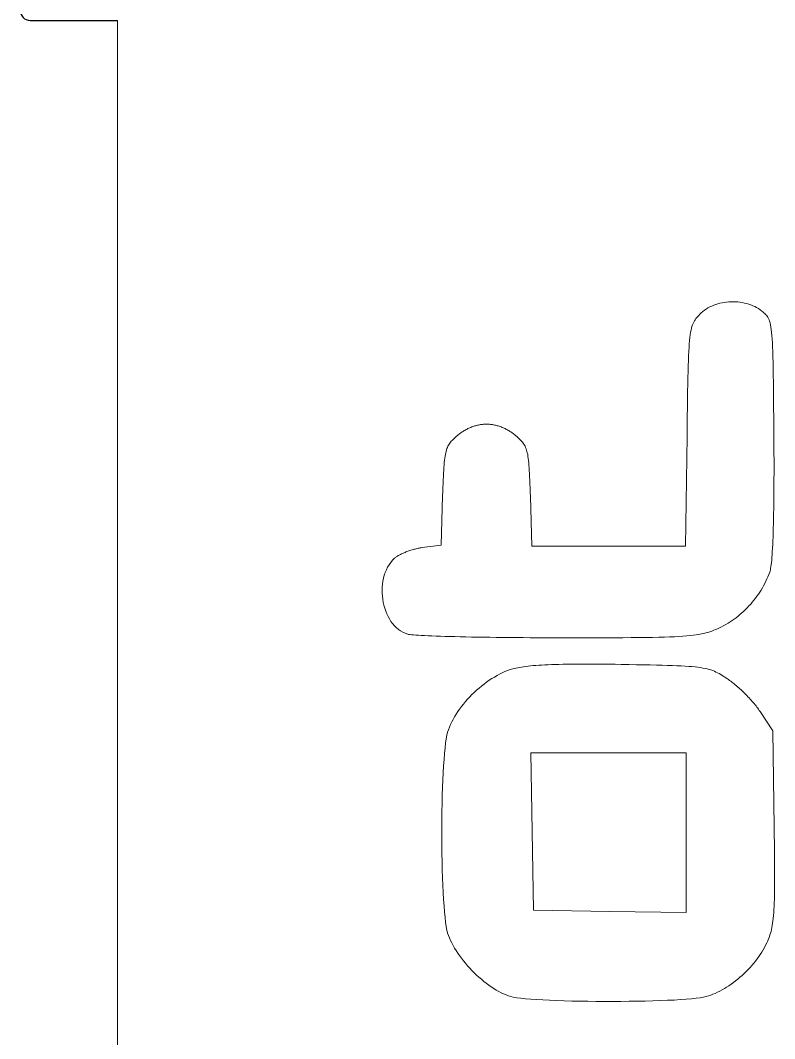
# Model space of a CAD drawing. Header units: millimetres. Extents: x 0 to 1730, y 0 to 300.
# Drawn here: x 619.5 to 658.3, y 187.6 to 240 of the extents above; entities that cross this region are included whole.
import ezdxf

# ---------------------------------------------------------------- set-up
doc = ezdxf.new("R2010")
doc.units = ezdxf.units.MM
doc.layers.get('0').update_dxf_attribs({"linetype": 'CONTINUOUS', "lineweight": 25, "true_color": 0x000000})
doc.layers.add('Etch', color=1, linetype='CONTINUOUS', lineweight=0, true_color=0xff0000)
doc.layers.add('Front', color=7, linetype='CONTINUOUS', lineweight=0, true_color=0x000000)

msp = doc.modelspace()

# ---------------------------------------------------------------- linework, layer by layer
msp.add_line((620, 240), (624.5, 240))
msp.add_arc((620, 240.5), 0.5, 180, 270)
at = {"layer": 'Etch'}
for p, q in [((655.171, 225.341), (655.276, 225.379)), ((655.276, 225.379), (655.383, 225.412)), ((655.383, 225.412), (655.493, 225.441)), ((655.493, 225.441), (655.605, 225.465)), ((655.605, 225.465), (655.717, 225.485)), ((655.717, 225.485), (655.832, 225.5)), ((655.832, 225.5), (655.947, 225.511)), ((655.947, 225.511), (656.062, 225.516)), ((656.062, 225.516), (656.178, 225.518)), ((656.178, 225.518), (656.294, 225.514)), ((656.294, 225.514), (656.409, 225.506)), ((656.409, 225.506), (656.524, 225.493)), ((656.524, 225.493), (656.638, 225.476)), ((656.638, 225.476), (656.75, 225.453)), ((656.75, 225.453), (656.861, 225.426)), ((656.861, 225.426), (656.97, 225.394)), ((656.97, 225.394), (657.076, 225.358)), ((657.076, 225.358), (657.18, 225.316)), ((654.403, 224.817), (654.457, 224.876)), ((654.457, 224.876), (654.531, 224.949)), ((654.531, 224.949), (654.61, 225.019)), ((654.61, 225.019), (654.694, 225.083)), ((654.694, 225.083), (654.782, 225.144)), ((654.782, 225.144), (654.874, 225.2)), ((654.874, 225.2), (654.97, 225.251)), ((654.97, 225.251), (655.069, 225.298)), ((655.069, 225.298), (655.171, 225.341)), ((657.18, 225.316), (657.281, 225.27)), ((657.281, 225.27), (657.379, 225.219)), ((657.379, 225.219), (657.474, 225.163)), ((657.474, 225.163), (657.564, 225.103)), ((657.564, 225.103), (657.65, 225.037)), ((657.65, 225.037), (657.704, 224.994)), ((657.704, 224.994), (657.754, 224.952)), ((657.754, 224.952), (657.8, 224.91)), ((657.8, 224.91), (657.844, 224.867)), ((657.844, 224.867), (657.884, 224.822)), ((654.053, 224.248), (654.081, 224.33)), ((654.081, 224.33), (654.112, 224.405)), ((654.112, 224.405), (654.144, 224.473)), ((654.144, 224.473), (654.18, 224.536)), ((654.18, 224.536), (654.218, 224.595)), ((654.218, 224.595), (654.26, 224.651)), ((654.26, 224.651), (654.304, 224.706)), ((654.304, 224.706), (654.352, 224.761)), ((654.352, 224.761), (654.403, 224.817)), ((657.884, 224.822), (657.922, 224.773)), ((657.922, 224.773), (657.956, 224.719)), ((657.956, 224.719), (657.988, 224.658)), ((657.988, 224.658), (658.018, 224.59)), ((658.018, 224.59), (658.045, 224.512)), ((658.045, 224.512), (658.069, 224.425)), ((658.069, 224.425), (658.092, 224.325)), ((658.092, 224.325), (658.112, 224.213)), ((653.946, 223.681), (653.963, 223.82)), ((653.963, 223.82), (653.983, 223.944)), ((653.983, 223.944), (654.004, 224.057)), ((654.004, 224.057), (654.028, 224.157)), ((654.028, 224.157), (654.053, 224.248)), ((658.112, 224.213), (658.131, 224.086)), ((658.131, 224.086), (658.147, 223.943)), ((658.147, 223.943), (658.162, 223.784)), ((653.902, 223.172), (653.915, 223.359)), ((653.915, 223.359), (653.929, 223.528)), ((653.929, 223.528), (653.946, 223.681)), ((658.162, 223.784), (658.176, 223.606)), ((658.176, 223.606), (658.188, 223.409)), ((658.188, 223.409), (658.198, 223.19)), ((653.869, 222.494), (653.879, 222.74)), ((653.879, 222.74), (653.89, 222.966)), ((653.89, 222.966), (653.902, 223.172)), ((658.198, 223.19), (658.208, 222.949)), ((658.208, 222.949), (658.216, 222.685)), ((653.852, 221.932), (653.86, 222.225)), ((653.86, 222.225), (653.869, 222.494)), ((658.216, 222.685), (658.224, 222.396)), ((658.224, 222.396), (658.23, 222.08)), ((653.845, 221.614), (653.852, 221.932)), ((658.23, 222.08), (658.236, 221.737)), ((658.236, 221.737), (658.241, 221.365)), ((653.831, 220.9), (653.838, 221.271)), ((653.838, 221.271), (653.845, 221.614)), ((658.241, 221.365), (658.246, 220.963)), ((653.825, 220.501), (653.831, 220.9)), ((658.246, 220.963), (658.251, 220.529)), ((653.818, 220.072), (653.825, 220.501)), ((658.251, 220.529), (658.255, 220.063)), ((653.805, 219.119), (653.812, 219.611)), ((653.812, 219.611), (653.818, 220.072)), ((658.255, 220.063), (658.259, 219.562)), ((642.675, 219.053), (642.725, 219.072)), ((642.725, 219.072), (642.775, 219.091)), ((642.775, 219.091), (642.825, 219.107)), ((642.825, 219.107), (642.875, 219.123)), ((642.875, 219.123), (642.925, 219.138)), ((642.925, 219.138), (642.976, 219.151)), ((642.976, 219.151), (643.026, 219.163)), ((643.026, 219.163), (643.077, 219.174)), ((643.077, 219.174), (643.128, 219.184)), ((643.128, 219.184), (643.179, 219.193)), ((643.179, 219.193), (643.229, 219.2)), ((643.229, 219.2), (643.28, 219.206)), ((643.28, 219.206), (643.331, 219.21)), ((643.331, 219.21), (643.381, 219.214)), ((643.381, 219.214), (643.431, 219.216)), ((643.431, 219.216), (643.482, 219.216)), ((643.482, 219.216), (643.532, 219.216)), ((643.532, 219.216), (643.582, 219.214)), ((643.582, 219.214), (643.632, 219.21)), ((643.632, 219.21), (643.683, 219.206)), ((643.683, 219.206), (643.734, 219.2)), ((643.734, 219.2), (643.784, 219.193)), ((643.784, 219.193), (643.835, 219.184)), ((643.835, 219.184), (643.886, 219.174)), ((643.886, 219.174), (643.937, 219.163)), ((643.937, 219.163), (643.987, 219.151)), ((643.987, 219.151), (644.038, 219.138)), ((644.038, 219.138), (644.088, 219.123)), ((644.088, 219.123), (644.139, 219.107)), ((644.139, 219.107), (644.189, 219.091)), ((644.189, 219.091), (644.238, 219.072)), ((644.238, 219.072), (644.288, 219.053)), ((653.799, 218.593), (653.805, 219.119)), ((658.259, 219.562), (658.264, 219.026)), ((641.867, 218.53), (641.924, 218.581)), ((641.924, 218.581), (641.985, 218.634)), ((641.985, 218.634), (642.027, 218.669)), ((642.027, 218.669), (642.069, 218.703)), ((642.069, 218.703), (642.112, 218.736)), ((642.112, 218.736), (642.156, 218.768)), ((642.156, 218.768), (642.201, 218.799)), ((642.201, 218.799), (642.246, 218.83)), ((642.246, 218.83), (642.292, 218.859)), ((642.292, 218.859), (642.338, 218.887)), ((642.338, 218.887), (642.385, 218.914)), ((642.385, 218.914), (642.432, 218.94)), ((642.432, 218.94), (642.48, 218.965)), ((642.48, 218.965), (642.528, 218.988)), ((642.528, 218.988), (642.577, 219.011)), ((642.577, 219.011), (642.626, 219.033)), ((642.626, 219.033), (642.675, 219.053)), ((644.288, 219.053), (644.337, 219.033)), ((644.337, 219.033), (644.386, 219.011)), ((644.386, 219.011), (644.435, 218.988)), ((644.435, 218.988), (644.483, 218.965)), ((644.483, 218.965), (644.531, 218.94)), ((644.531, 218.94), (644.578, 218.914)), ((644.578, 218.914), (644.625, 218.887)), ((644.625, 218.887), (644.671, 218.859)), ((644.671, 218.859), (644.717, 218.83)), ((644.717, 218.83), (644.762, 218.799)), ((644.762, 218.799), (644.807, 218.768)), ((644.807, 218.768), (644.851, 218.736)), ((644.851, 218.736), (644.894, 218.703)), ((644.894, 218.703), (644.936, 218.669)), ((644.936, 218.669), (644.978, 218.634)), ((644.978, 218.634), (645.039, 218.581)), ((645.039, 218.581), (645.097, 218.53)), ((653.726, 212.934), (653.799, 218.593)), ((658.264, 219.026), (658.268, 218.453)), ((641.444, 217.957), (641.469, 218.02)), ((641.469, 218.02), (641.497, 218.08)), ((641.497, 218.08), (641.527, 218.136)), ((641.527, 218.136), (641.559, 218.189)), ((641.559, 218.189), (641.594, 218.24)), ((641.594, 218.24), (641.631, 218.29)), ((641.631, 218.29), (641.672, 218.338)), ((641.672, 218.338), (641.716, 218.385)), ((641.716, 218.385), (641.763, 218.433)), ((641.763, 218.433), (641.813, 218.481)), ((641.813, 218.481), (641.867, 218.53)), ((645.097, 218.53), (645.151, 218.481)), ((645.151, 218.481), (645.201, 218.433)), ((645.201, 218.433), (645.248, 218.385)), ((645.248, 218.385), (645.291, 218.337)), ((645.291, 218.337), (645.332, 218.289)), ((645.332, 218.289), (645.37, 218.24)), ((645.37, 218.24), (645.405, 218.189)), ((645.405, 218.189), (645.437, 218.135)), ((645.437, 218.135), (645.467, 218.079)), ((645.467, 218.079), (645.494, 218.019)), ((658.268, 218.453), (658.271, 218.082)), ((658.271, 218.082), (658.272, 217.721)), ((641.334, 217.464), (641.348, 217.562)), ((641.348, 217.562), (641.364, 217.653)), ((641.364, 217.653), (641.381, 217.738)), ((641.381, 217.738), (641.4, 217.816)), ((641.4, 217.816), (641.421, 217.889)), ((641.421, 217.889), (641.444, 217.957)), ((645.494, 218.019), (645.519, 217.955)), ((645.519, 217.955), (645.542, 217.887)), ((645.542, 217.887), (645.563, 217.814)), ((645.563, 217.814), (645.582, 217.735)), ((645.582, 217.735), (645.6, 217.649)), ((645.6, 217.649), (645.616, 217.557)), ((645.616, 217.557), (645.63, 217.458)), ((658.272, 217.721), (658.274, 217.368)), ((641.279, 216.845), (641.288, 216.987)), ((641.288, 216.987), (641.298, 217.12)), ((641.298, 217.12), (641.309, 217.243)), ((641.309, 217.243), (641.321, 217.358)), ((641.321, 217.358), (641.334, 217.464)), ((645.63, 217.458), (645.643, 217.351)), ((645.643, 217.351), (645.655, 217.235)), ((645.655, 217.235), (645.666, 217.111)), ((645.666, 217.111), (645.676, 216.977)), ((645.676, 216.977), (645.685, 216.832)), ((658.274, 217.368), (658.274, 217.023)), ((658.274, 217.023), (658.274, 216.688)), ((641.255, 216.352), (641.262, 216.527)), ((641.262, 216.527), (641.27, 216.692)), ((641.27, 216.692), (641.279, 216.845)), ((645.685, 216.832), (645.693, 216.677)), ((645.693, 216.677), (645.701, 216.511)), ((645.701, 216.511), (645.709, 216.333)), ((658.274, 216.688), (658.273, 216.362)), ((641.233, 215.749), (641.24, 215.963)), ((641.24, 215.963), (641.247, 216.164)), ((641.247, 216.164), (641.255, 216.352)), ((645.709, 216.333), (645.716, 216.143)), ((645.716, 216.143), (645.724, 215.94)), ((645.724, 215.94), (645.731, 215.723)), ((658.272, 216.046), (658.27, 215.738)), ((658.273, 216.362), (658.272, 216.046)), ((641.144, 212.992), (641.225, 215.521)), ((641.225, 215.521), (641.233, 215.749)), ((645.731, 215.723), (645.739, 215.492)), ((645.739, 215.492), (645.821, 212.934)), ((658.267, 215.441), (658.264, 215.153)), ((658.27, 215.738), (658.267, 215.441)), ((658.264, 215.153), (658.26, 214.875)), ((658.256, 214.606), (658.25, 214.349)), ((658.26, 214.875), (658.256, 214.606)), ((658.238, 213.864), (658.231, 213.637)), ((658.245, 214.101), (658.238, 213.864)), ((658.25, 214.349), (658.245, 214.101)), ((658.223, 213.421), (658.215, 213.216)), ((658.231, 213.637), (658.223, 213.421)), ((639.756, 212.776), (639.809, 212.79)), ((639.809, 212.79), (639.863, 212.803)), ((639.863, 212.803), (639.917, 212.815)), ((639.917, 212.815), (639.97, 212.827)), ((639.97, 212.827), (640.023, 212.837)), ((640.023, 212.837), (640.076, 212.847)), ((640.076, 212.847), (640.128, 212.855)), ((640.128, 212.855), (640.18, 212.863)), ((640.18, 212.863), (641.144, 212.992)), ((645.821, 212.934), (649.773, 212.934)), ((649.773, 212.934), (653.726, 212.934)), ((658.197, 212.839), (658.187, 212.668)), ((658.206, 213.022), (658.197, 212.839)), ((658.215, 213.216), (658.206, 213.022)), ((638.652, 212.214), (638.756, 212.317)), ((638.756, 212.317), (638.782, 212.339)), ((638.782, 212.339), (638.81, 212.362)), ((638.81, 212.362), (638.84, 212.384)), ((638.84, 212.384), (638.872, 212.406)), ((638.872, 212.406), (638.906, 212.428)), ((638.906, 212.428), (638.943, 212.451)), ((638.943, 212.451), (638.981, 212.473)), ((638.981, 212.473), (639.021, 212.494)), ((639.021, 212.494), (639.062, 212.516)), ((639.062, 212.516), (639.105, 212.537)), ((639.105, 212.537), (639.149, 212.559)), ((639.149, 212.559), (639.195, 212.579)), ((639.195, 212.579), (639.242, 212.6)), ((639.242, 212.6), (639.29, 212.62)), ((639.29, 212.62), (639.339, 212.639)), ((639.339, 212.639), (639.389, 212.659)), ((639.389, 212.659), (639.44, 212.677)), ((639.44, 212.677), (639.491, 212.695)), ((639.491, 212.695), (639.543, 212.713)), ((639.543, 212.713), (639.596, 212.73)), ((639.596, 212.73), (639.649, 212.746)), ((639.649, 212.746), (639.702, 212.761)), ((639.702, 212.761), (639.756, 212.776)), ((658.165, 212.359), (658.154, 212.223)), ((658.176, 212.508), (658.165, 212.359)), ((658.187, 212.668), (658.176, 212.508)), ((638.329, 211.723), (638.396, 211.856)), ((638.396, 211.856), (638.472, 211.983)), ((638.472, 211.983), (638.557, 212.102)), ((638.557, 212.102), (638.652, 212.214)), ((658.101, 211.795), (658.087, 211.719)), ((658.115, 211.884), (658.101, 211.795)), ((658.128, 211.985), (658.115, 211.884)), ((658.141, 212.098), (658.128, 211.985)), ((658.154, 212.223), (658.141, 212.098)), ((638.153, 211.142), (638.184, 211.293)), ((638.184, 211.293), (638.223, 211.441)), ((638.223, 211.441), (638.272, 211.584)), ((638.272, 211.584), (638.329, 211.723)), ((657.912, 211.249), (657.858, 211.133)), ((657.963, 211.367), (657.912, 211.249)), ((658.011, 211.485), (657.963, 211.367)), ((658.056, 211.605), (658.011, 211.485)), ((658.072, 211.656), (658.056, 211.605)), ((658.056, 211.605), (658.056, 211.605)), ((658.087, 211.719), (658.072, 211.656)), ((638.111, 210.674), (638.117, 210.832)), ((638.117, 210.832), (638.13, 210.988)), ((638.13, 210.988), (638.153, 211.142)), ((657.677, 210.792), (657.611, 210.681)), ((657.74, 210.904), (657.677, 210.792)), ((657.801, 211.018), (657.74, 210.904)), ((657.858, 211.133), (657.801, 211.018)), ((638.114, 210.517), (638.111, 210.674)), ((638.125, 210.359), (638.114, 210.517)), ((638.143, 210.202), (638.125, 210.359)), ((638.17, 210.047), (638.143, 210.202)), ((657.319, 210.255), (657.239, 210.153)), ((657.396, 210.359), (657.319, 210.255)), ((657.47, 210.465), (657.396, 210.359)), ((657.542, 210.572), (657.47, 210.465)), ((657.611, 210.681), (657.542, 210.572)), ((638.205, 209.894), (638.17, 210.047)), ((638.246, 209.745), (638.205, 209.894)), ((638.296, 209.599), (638.246, 209.745)), ((656.808, 209.675), (656.715, 209.586)), ((656.898, 209.766), (656.808, 209.675)), ((656.987, 209.859), (656.898, 209.766)), ((657.073, 209.955), (656.987, 209.859)), ((657.158, 210.053), (657.073, 209.955)), ((657.239, 210.153), (657.158, 210.053)), ((638.353, 209.457), (638.296, 209.599)), ((638.417, 209.321), (638.353, 209.457)), ((638.488, 209.191), (638.417, 209.321)), ((638.566, 209.068), (638.488, 209.191)), ((656.223, 209.181), (656.119, 209.108)), ((656.325, 209.256), (656.223, 209.181)), ((656.425, 209.335), (656.325, 209.256)), ((656.523, 209.416), (656.425, 209.335)), ((656.62, 209.499), (656.523, 209.416)), ((656.715, 209.586), (656.62, 209.499)), ((638.651, 208.952), (638.566, 209.068)), ((638.743, 208.844), (638.651, 208.952)), ((638.841, 208.745), (638.743, 208.844)), ((638.946, 208.656), (638.841, 208.745)), ((639.057, 208.577), (638.946, 208.656)), ((655.173, 208.608), (655.076, 208.57)), ((655.27, 208.648), (655.173, 208.608)), ((655.368, 208.691), (655.27, 208.648)), ((655.468, 208.737), (655.368, 208.691)), ((655.58, 208.791), (655.468, 208.737)), ((655.69, 208.848), (655.58, 208.791)), ((655.8, 208.908), (655.69, 208.848)), ((655.908, 208.972), (655.8, 208.908)), ((656.014, 209.038), (655.908, 208.972)), ((656.119, 209.108), (656.014, 209.038)), ((639.174, 208.509), (639.057, 208.577)), ((639.298, 208.453), (639.174, 208.509)), ((639.427, 208.41), (639.298, 208.453)), ((639.473, 208.4), (639.427, 208.41)), ((639.537, 208.39), (639.473, 208.4)), ((639.62, 208.381), (639.537, 208.39)), ((639.721, 208.371), (639.62, 208.381)), ((639.84, 208.362), (639.721, 208.371)), ((639.975, 208.353), (639.84, 208.362)), ((640.127, 208.344), (639.975, 208.353)), ((640.294, 208.335), (640.127, 208.344)), ((640.476, 208.326), (640.294, 208.335)), ((640.674, 208.318), (640.476, 208.326)), ((640.885, 208.31), (640.674, 208.318)), ((641.11, 208.302), (640.885, 208.31)), ((641.347, 208.295), (641.11, 208.302)), ((641.598, 208.288), (641.347, 208.295)), ((641.86, 208.281), (641.598, 208.288)), ((642.134, 208.274), (641.86, 208.281)), ((642.418, 208.268), (642.134, 208.274)), ((642.713, 208.262), (642.418, 208.268)), ((643.017, 208.256), (642.713, 208.262)), ((643.331, 208.251), (643.017, 208.256)), ((643.653, 208.246), (643.331, 208.251)), ((643.983, 208.242), (643.653, 208.246)), ((644.321, 208.238), (643.983, 208.242)), ((644.665, 208.234), (644.321, 208.238)), ((645.016, 208.231), (644.665, 208.234)), ((645.373, 208.229), (645.016, 208.231)), ((645.736, 208.226), (645.373, 208.229)), ((646.103, 208.225), (645.736, 208.226)), ((646.474, 208.223), (646.103, 208.225)), ((646.849, 208.223), (646.474, 208.223)), ((647.227, 208.222), (646.849, 208.223)), ((647.862, 208.222), (647.227, 208.222)), ((648.459, 208.223), (647.862, 208.222)), ((649.019, 208.223), (648.459, 208.223)), ((649.543, 208.225), (649.019, 208.223)), ((650.034, 208.226), (649.543, 208.225)), ((650.492, 208.228), (650.034, 208.226)), ((650.919, 208.231), (650.492, 208.228)), ((651.316, 208.235), (650.919, 208.231)), ((651.685, 208.24), (651.316, 208.235)), ((652.027, 208.245), (651.685, 208.24)), ((652.343, 208.252), (652.027, 208.245)), ((652.635, 208.259), (652.343, 208.252)), ((652.905, 208.268), (652.635, 208.259)), ((653.153, 208.279), (652.905, 208.268)), ((653.381, 208.29), (653.153, 208.279)), ((653.591, 208.303), (653.381, 208.29)), ((653.783, 208.318), (653.591, 208.303)), ((653.96, 208.334), (653.783, 208.318)), ((654.122, 208.352), (653.96, 208.334)), ((654.272, 208.372), (654.122, 208.352)), ((654.41, 208.394), (654.272, 208.372)), ((654.538, 208.418), (654.41, 208.394)), ((654.657, 208.444), (654.538, 208.418)), ((654.769, 208.472), (654.657, 208.444)), ((654.876, 208.502), (654.769, 208.472)), ((654.977, 208.535), (654.876, 208.502)), ((655.076, 208.57), (654.977, 208.535)), ((644.431, 206.482), (644.567, 206.536)), ((644.567, 206.536), (644.703, 206.584)), ((644.703, 206.584), (644.837, 206.625)), ((644.837, 206.625), (644.914, 206.646)), ((644.914, 206.646), (644.997, 206.665)), ((644.997, 206.665), (645.086, 206.683)), ((645.086, 206.683), (645.18, 206.701)), ((645.18, 206.701), (645.282, 206.718)), ((645.282, 206.718), (645.389, 206.733)), ((645.389, 206.733), (645.503, 206.748)), ((645.503, 206.748), (645.623, 206.762)), ((645.623, 206.762), (645.75, 206.776)), ((645.75, 206.776), (645.884, 206.788)), ((645.884, 206.788), (646.024, 206.799)), ((646.024, 206.799), (646.171, 206.81)), ((646.171, 206.81), (646.326, 206.82)), ((646.326, 206.82), (646.487, 206.828)), ((646.487, 206.828), (646.656, 206.836)), ((646.656, 206.836), (646.831, 206.844)), ((646.831, 206.844), (647.015, 206.85)), ((647.015, 206.85), (647.205, 206.855)), ((647.205, 206.855), (647.403, 206.86)), ((647.403, 206.86), (647.609, 206.864)), ((647.609, 206.864), (647.823, 206.867)), ((647.823, 206.867), (648.044, 206.869)), ((648.044, 206.869), (648.274, 206.871)), ((648.274, 206.871), (648.511, 206.871)), ((648.511, 206.871), (648.756, 206.871)), ((648.756, 206.871), (649.01, 206.87)), ((649.01, 206.87), (649.272, 206.868)), ((649.272, 206.868), (649.543, 206.865)), ((649.543, 206.865), (649.821, 206.862)), ((649.821, 206.862), (650.109, 206.858)), ((650.109, 206.858), (650.405, 206.853)), ((650.405, 206.853), (650.819, 206.845)), ((650.819, 206.845), (651.207, 206.838)), ((651.207, 206.838), (651.569, 206.831)), ((651.569, 206.831), (651.908, 206.824)), ((651.908, 206.824), (652.224, 206.817)), ((652.224, 206.817), (652.518, 206.809)), ((652.518, 206.809), (652.791, 206.801)), ((652.791, 206.801), (653.045, 206.793)), ((653.045, 206.793), (653.28, 206.784)), ((653.28, 206.784), (653.497, 206.774)), ((653.497, 206.774), (653.698, 206.763)), ((653.698, 206.763), (653.883, 206.75)), ((653.883, 206.75), (654.054, 206.737)), ((654.054, 206.737), (654.212, 206.722)), ((654.212, 206.722), (654.357, 206.705)), ((654.357, 206.705), (654.492, 206.687)), ((654.492, 206.687), (654.616, 206.667)), ((654.616, 206.667), (654.731, 206.645)), ((654.731, 206.645), (654.837, 206.62)), ((654.837, 206.62), (654.937, 206.594)), ((654.937, 206.594), (655.032, 206.565)), ((655.032, 206.565), (655.121, 206.533)), ((655.121, 206.533), (655.206, 206.498)), ((655.206, 206.498), (655.289, 206.461)), ((643.485, 205.94), (643.617, 206.033)), ((643.617, 206.033), (643.751, 206.121)), ((643.751, 206.121), (643.886, 206.204)), ((643.886, 206.204), (644.022, 206.282)), ((644.022, 206.282), (644.158, 206.355)), ((644.158, 206.355), (644.294, 206.421)), ((644.294, 206.421), (644.431, 206.482)), ((655.289, 206.461), (655.37, 206.42)), ((655.37, 206.42), (655.451, 206.377)), ((655.451, 206.377), (655.532, 206.33)), ((655.532, 206.33), (655.614, 206.28)), ((655.614, 206.28), (655.699, 206.226)), ((655.699, 206.226), (655.788, 206.168)), ((655.788, 206.168), (655.881, 206.106)), ((655.881, 206.106), (655.935, 206.069)), ((655.935, 206.069), (655.991, 206.03)), ((655.991, 206.03), (656.047, 205.989)), ((656.047, 205.989), (656.104, 205.946)), ((642.852, 205.414), (642.973, 205.527)), ((642.973, 205.527), (643.098, 205.636)), ((643.098, 205.636), (643.225, 205.741)), ((643.225, 205.741), (643.354, 205.843)), ((643.354, 205.843), (643.485, 205.94)), ((656.104, 205.946), (656.162, 205.901)), ((656.162, 205.901), (656.221, 205.854)), ((656.221, 205.854), (656.28, 205.805)), ((656.28, 205.805), (656.34, 205.755)), ((656.34, 205.755), (656.399, 205.703)), ((656.399, 205.703), (656.46, 205.65)), ((656.46, 205.65), (656.52, 205.596)), ((656.52, 205.596), (656.58, 205.541)), ((656.58, 205.541), (656.64, 205.484)), ((656.64, 205.484), (656.699, 205.427)), ((642.292, 204.809), (642.396, 204.935)), ((642.396, 204.935), (642.505, 205.058)), ((642.505, 205.058), (642.617, 205.18)), ((642.617, 205.18), (642.733, 205.298)), ((642.733, 205.298), (642.852, 205.414)), ((656.699, 205.427), (656.758, 205.369)), ((656.758, 205.369), (656.817, 205.31)), ((656.817, 205.31), (656.875, 205.251)), ((656.875, 205.251), (656.932, 205.191)), ((656.932, 205.191), (656.989, 205.132)), ((656.989, 205.132), (657.044, 205.071)), ((657.044, 205.071), (657.099, 205.011)), ((657.099, 205.011), (657.152, 204.951)), ((657.152, 204.951), (657.203, 204.891)), ((641.919, 204.291), (642.005, 204.422)), ((642.005, 204.422), (642.096, 204.553)), ((642.096, 204.553), (642.192, 204.682)), ((642.192, 204.682), (642.292, 204.809)), ((657.203, 204.891), (657.254, 204.832)), ((657.254, 204.832), (657.302, 204.773)), ((657.302, 204.773), (657.349, 204.714)), ((657.349, 204.714), (657.394, 204.656)), ((657.394, 204.656), (657.437, 204.599)), ((657.437, 204.599), (657.479, 204.543)), ((657.479, 204.543), (657.518, 204.487)), ((657.518, 204.487), (657.554, 204.433)), ((657.554, 204.433), (658.221, 203.427)), ((641.632, 203.759), (641.695, 203.892)), ((641.695, 203.892), (641.764, 204.025)), ((641.764, 204.025), (641.839, 204.158)), ((641.839, 204.158), (641.919, 204.291)), ((641.446, 203.213), (641.483, 203.362)), ((641.483, 203.362), (641.526, 203.493)), ((641.526, 203.493), (641.576, 203.626)), ((641.576, 203.626), (641.632, 203.759)), ((658.221, 203.427), (658.285, 198.455)), ((641.378, 202.807), (641.411, 203.027)), ((641.411, 203.027), (641.446, 203.213)), ((641.321, 202.274), (641.349, 202.555)), ((641.349, 202.555), (641.378, 202.807)), ((649.758, 202.302), (645.765, 202.302)), ((645.765, 202.302), (645.832, 198.255)), ((653.751, 202.302), (649.758, 202.302)), ((649.758, 202.302), (649.758, 202.302)), ((653.751, 198.189), (653.751, 202.302)), ((641.274, 201.634), (641.296, 201.966)), ((641.296, 201.966), (641.321, 202.274)), ((641.236, 200.908), (641.254, 201.28)), ((641.254, 201.28), (641.274, 201.634)), ((641.221, 200.518), (641.236, 200.908)), ((641.209, 200.115), (641.221, 200.518)), ((641.191, 199.276), (641.199, 199.7)), ((641.199, 199.7), (641.209, 200.115)), ((641.186, 198.846), (641.191, 199.276)), ((641.184, 198.412), (641.186, 198.846)), ((641.184, 197.977), (641.184, 198.412)), ((645.832, 198.255), (645.898, 194.208)), ((653.751, 194.075), (653.751, 198.189)), ((658.285, 198.455), (658.29, 198.039)), ((641.186, 197.543), (641.184, 197.977)), ((658.29, 198.039), (658.295, 197.645)), ((658.295, 197.645), (658.299, 197.273)), ((641.191, 197.113), (641.186, 197.543)), ((641.199, 196.69), (641.191, 197.113)), ((658.299, 197.273), (658.302, 196.923)), ((641.209, 196.275), (641.199, 196.69)), ((658.302, 196.923), (658.304, 196.592)), ((658.304, 196.592), (658.305, 196.282)), ((641.221, 195.871), (641.209, 196.275)), ((658.305, 196.282), (658.306, 195.989)), ((641.236, 195.482), (641.221, 195.871)), ((658.305, 195.715), (658.303, 195.458)), ((658.306, 195.989), (658.305, 195.715)), ((641.254, 195.109), (641.236, 195.482)), ((641.274, 194.756), (641.254, 195.109)), ((658.297, 194.992), (658.292, 194.782)), ((658.301, 195.218), (658.297, 194.992)), ((658.303, 195.458), (658.301, 195.218)), ((641.296, 194.423), (641.274, 194.756)), ((658.285, 194.585), (658.278, 194.402)), ((658.292, 194.782), (658.285, 194.585)), ((641.321, 194.116), (641.296, 194.423)), ((641.349, 193.834), (641.321, 194.116)), ((645.898, 194.208), (649.824, 194.142)), ((649.824, 194.142), (653.751, 194.075)), ((658.247, 193.922), (658.233, 193.783)), ((658.259, 194.071), (658.247, 193.922)), ((658.269, 194.231), (658.259, 194.071)), ((658.278, 194.402), (658.269, 194.231)), ((641.378, 193.582), (641.349, 193.834)), ((641.411, 193.362), (641.378, 193.582)), ((658.184, 193.418), (658.164, 193.31)), ((658.202, 193.532), (658.184, 193.418)), ((658.219, 193.653), (658.202, 193.532)), ((658.233, 193.783), (658.219, 193.653)), ((641.446, 193.177), (641.411, 193.362)), ((641.483, 193.028), (641.446, 193.177)), ((641.524, 192.903), (641.483, 193.028)), ((641.572, 192.776), (641.524, 192.903)), ((658.067, 192.932), (658.038, 192.846)), ((658.094, 193.021), (658.067, 192.932)), ((658.119, 193.113), (658.094, 193.021)), ((658.143, 193.209), (658.119, 193.113)), ((658.164, 193.31), (658.143, 193.209)), ((641.628, 192.648), (641.572, 192.776)), ((641.69, 192.518), (641.628, 192.648)), ((641.759, 192.388), (641.69, 192.518)), ((641.834, 192.256), (641.759, 192.388)), ((657.843, 192.396), (657.781, 192.278)), ((657.9, 192.515), (657.843, 192.396)), ((657.938, 192.597), (657.9, 192.515)), ((657.9, 192.515), (657.9, 192.515)), ((657.973, 192.68), (657.938, 192.597)), ((658.006, 192.763), (657.973, 192.68)), ((658.038, 192.846), (658.006, 192.763)), ((641.915, 192.124), (641.834, 192.256)), ((642.001, 191.993), (641.915, 192.124)), ((642.093, 191.862), (642.001, 191.993)), ((642.189, 191.731), (642.093, 191.862)), ((657.568, 191.927), (657.488, 191.812)), ((657.643, 192.044), (657.568, 191.927)), ((657.714, 192.161), (657.643, 192.044)), ((657.781, 192.278), (657.714, 192.161)), ((642.29, 191.601), (642.189, 191.731)), ((642.395, 191.473), (642.29, 191.601)), ((642.504, 191.347), (642.395, 191.473)), ((642.616, 191.223), (642.504, 191.347)), ((657.135, 191.364), (657.039, 191.256)), ((657.228, 191.474), (657.135, 191.364)), ((657.318, 191.585), (657.228, 191.474)), ((657.405, 191.698), (657.318, 191.585)), ((657.488, 191.812), (657.405, 191.698)), ((642.731, 191.101), (642.616, 191.223)), ((642.849, 190.982), (642.731, 191.101)), ((642.97, 190.866), (642.849, 190.982)), ((643.092, 190.753), (642.97, 190.866)), ((656.627, 190.847), (656.519, 190.75)), ((656.733, 190.945), (656.627, 190.847)), ((656.838, 191.047), (656.733, 190.945)), ((656.939, 191.15), (656.838, 191.047)), ((657.039, 191.256), (656.939, 191.15)), ((643.217, 190.644), (643.092, 190.753)), ((643.343, 190.539), (643.217, 190.644)), ((643.47, 190.439), (643.343, 190.539)), ((643.598, 190.344), (643.47, 190.439)), ((643.726, 190.254), (643.598, 190.344)), ((643.854, 190.169), (643.726, 190.254)), ((655.953, 190.317), (655.837, 190.24)), ((656.069, 190.397), (655.953, 190.317)), ((656.183, 190.48), (656.069, 190.397)), ((656.297, 190.567), (656.183, 190.48)), ((656.408, 190.657), (656.297, 190.567)), ((656.519, 190.75), (656.408, 190.657)), ((643.982, 190.09), (643.854, 190.169)), ((644.109, 190.017), (643.982, 190.09)), ((644.236, 189.951), (644.109, 190.017)), ((644.361, 189.891), (644.236, 189.951)), ((644.485, 189.839), (644.361, 189.891)), ((644.606, 189.794), (644.485, 189.839)), ((644.726, 189.757), (644.606, 189.794)), ((644.861, 189.726), (644.726, 189.757)), ((645.035, 189.697), (644.861, 189.726)), ((654.649, 189.721), (654.476, 189.692)), ((654.784, 189.752), (654.649, 189.721)), ((654.899, 189.787), (654.784, 189.752)), ((655.015, 189.827), (654.899, 189.787)), ((655.132, 189.872), (655.015, 189.827)), ((655.249, 189.922), (655.132, 189.872)), ((655.367, 189.977), (655.249, 189.922)), ((655.484, 190.036), (655.367, 189.977)), ((655.602, 190.1), (655.484, 190.036)), ((655.72, 190.168), (655.602, 190.1)), ((655.837, 190.24), (655.72, 190.168)), ((645.244, 189.67), (645.035, 189.697)), ((645.485, 189.645), (645.244, 189.67)), ((645.756, 189.622), (645.485, 189.645)), ((646.055, 189.601), (645.756, 189.622)), ((646.378, 189.582), (646.055, 189.601)), ((646.723, 189.566), (646.378, 189.582)), ((647.088, 189.551), (646.723, 189.566)), ((647.47, 189.538), (647.088, 189.551)), ((647.866, 189.528), (647.47, 189.538)), ((648.274, 189.519), (647.866, 189.528)), ((648.691, 189.513), (648.274, 189.519)), ((649.115, 189.508), (648.691, 189.513)), ((649.542, 189.506), (649.115, 189.508)), ((649.971, 189.506), (649.542, 189.506)), ((650.398, 189.508), (649.971, 189.506)), ((650.822, 189.512), (650.398, 189.508)), ((651.239, 189.518), (650.822, 189.512)), ((651.647, 189.526), (651.239, 189.518)), ((652.043, 189.536), (651.647, 189.526)), ((652.424, 189.548), (652.043, 189.536)), ((652.789, 189.563), (652.424, 189.548)), ((653.134, 189.579), (652.789, 189.563)), ((653.457, 189.598), (653.134, 189.579)), ((653.756, 189.618), (653.457, 189.598)), ((654.027, 189.641), (653.756, 189.618)), ((654.267, 189.666), (654.027, 189.641)), ((654.476, 189.692), (654.267, 189.666))]:
    msp.add_line(p, q, dxfattribs=at)
at = {"layer": 'Front'}
msp.add_line((624.5, 60), (624.5, 240), dxfattribs=at)

doc.saveas('drawing.dxf')
